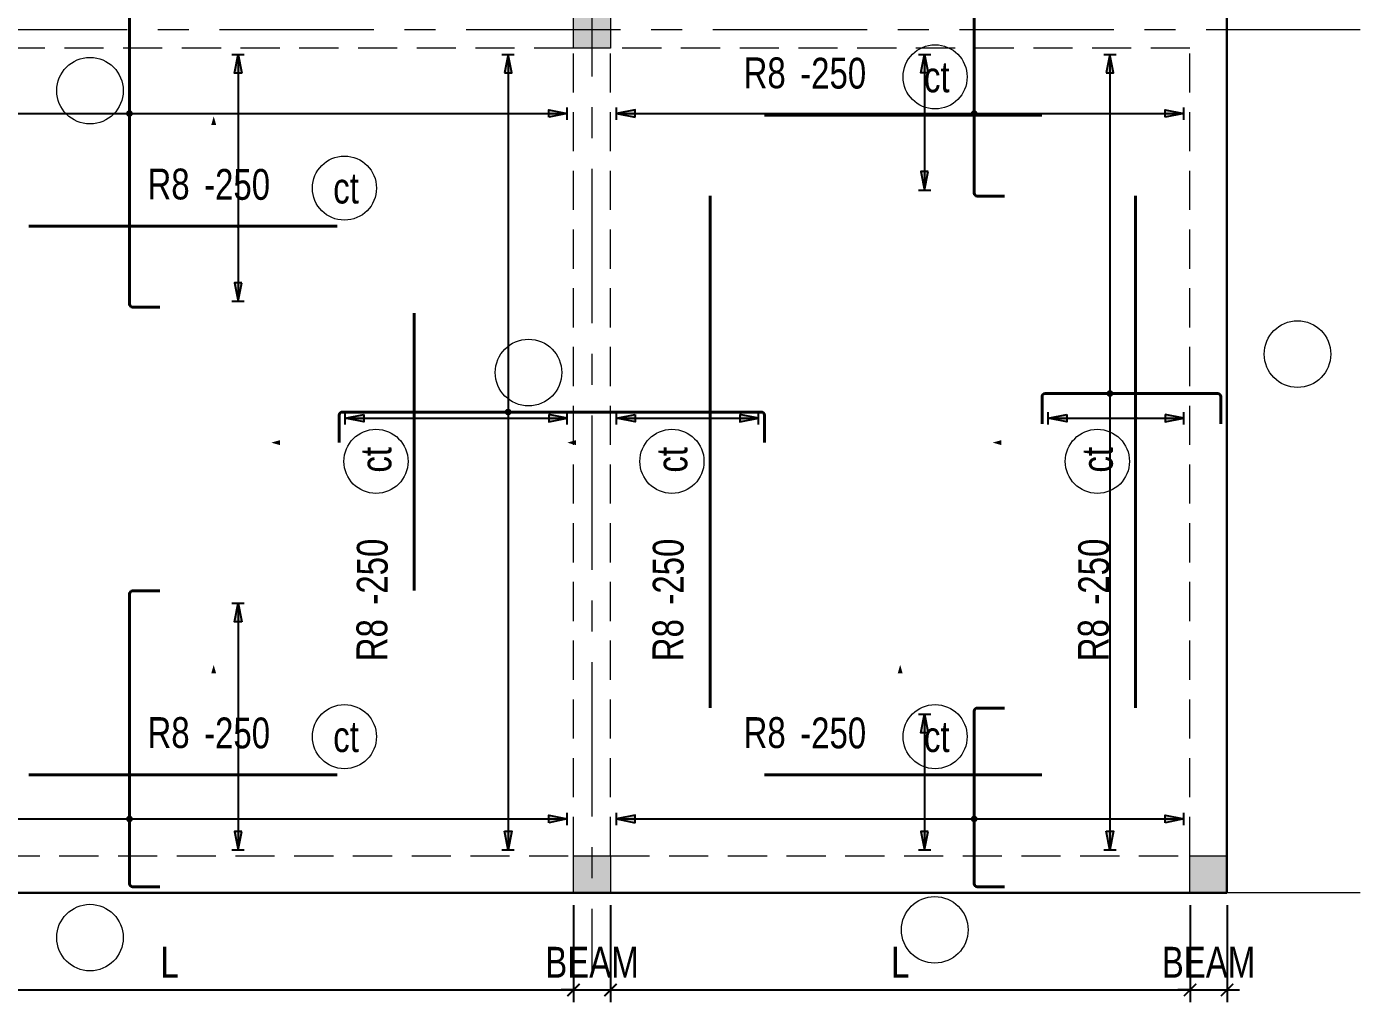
# Model space of a CAD drawing. Header units: millimetres. Extents: x 925681 to 1410834, y 71669 to 296428.
# Drawn here: x 1284419 to 1295234, y 134903 to 142815 of the extents above; entities that cross this region are included whole.
import ezdxf
from ezdxf.enums import TextEntityAlignment as Align

# ---------------------------------------------------------------- set-up
doc = ezdxf.new("R2010")
doc.units = ezdxf.units.MM
doc.header["$LTSCALE"] = 100
doc.linetypes.add('CENTER', pattern=[2, 1.25, -0.25, 0.25, -0.25])
doc.linetypes.add('HIDDEN', pattern=[9.525, 6.35, -3.175])
for name, color, linetype, lineweight in [('Ap0101_grid', 145, 'CENTER', 18), ('Ap0102_dim', 145, 'Continuous', 25), ('Ap0202_T', 141, 'Continuous', 25), ('Ap0301_PPS', 42, 'Continuous', 30), ('Ap0306_PHBS', 43, 'HIDDEN', 20), ('Ap0310_PSS', 130, 'Continuous', 18), ('Ap0404_Reinf.slab', 5, 'Continuous', 40), ('Ap0405_Reinf.slab bot', 201, 'Continuous', 40), ('Ap0406_RT_Slab', 71, 'Continuous', 20), ('Ap0407_Slab_leader', 137, 'Continuous', 20)]:
    doc.layers.add(name, color=color, linetype=linetype, lineweight=lineweight)
doc.styles.add('Ap_vn_vni.shx', font='vn_vni.shx', dxfattribs={"width": 0.8})
doc.dimstyles.new('Ap_Model', dxfattribs={"dimscale": 100, "dimtxt": 2.5, "dimasz": 1, "dimexe": 1, "dimexo": 1, "dimgap": 1, "dimtad": 1, "dimdec": 0, "dimzin": 3, "dimdsep": 46, "dimtxsty": 'Ap_vn_vni.shx', "dimblk": 'ARCHTICK', "dimcen": 1, "dimdle": 1, "dimclrd": 256, "dimclre": 256, "dimclrt": 7, "dimazin": 2, "dimtfac": 100, "dimtdec": 0, "dimtix": 1, "dimtmove": 2, "dimatfit": 2, "dimldrblk": 'OPEN30', "dimfxl": 1, "dimtolj": 1, "dimtzin": 0, "dimlwd": -1, "dimlwe": -1, "dimarcsym": 0})

# ---------------------------------------------------------------- blocks, each defined once
blk = doc.blocks.new('_ArchTick')
at = {"color": 0, "linetype": 'ByBlock', "const_width": 0.15}
blk.add_lwpolyline([(-0.5, -0.5), (0.5, 0.5)], dxfattribs=at)
blk = doc.blocks.new('*D919')
at = {"layer": 'Ap0102_dim', "transparency": 16777216}
for p, q in [((1282303, 135690), (1282303, 134903)), ((1288853, 135690), (1288853, 134903)), ((1282203, 135003), (1288953, 135003))]:
    blk.add_line(p, q, dxfattribs=at)
at = {"layer": 'Defpoints', "color": 0, "transparency": 16777216}
for p in [(1282303, 135790), (1288853, 135790), (1288853, 135003)]:
    blk.add_point(p, dxfattribs=at)
at = {"layer": 'Ap0102_dim', "transparency": 16777216, "xscale": 100, "yscale": 100, "zscale": 100, "rotation": 180}
blk.add_blockref('_ArchTick', (1282303, 135003), dxfattribs=at)
at = {"layer": 'Ap0102_dim', "transparency": 16777216, "xscale": 100, "yscale": 100, "zscale": 100}
blk.add_blockref('_ArchTick', (1288853, 135003), dxfattribs=at)
at = {"layer": 'Ap0102_dim', "color": 7, "transparency": 16777216, "insert": (1285578, 135228), "char_height": 250, "attachment_point": 5, "style": 'Ap_vn_vni.shx'}
blk.add_mtext('\\A1;L', dxfattribs=at)
blk = doc.blocks.new('_Open30')
for p, q in [((-1, 0.27), (0, 0)), ((0, 0), (-1, -0.27)), ((0, 0), (-1, 0))]:
    blk.add_line(p, q)
blk = doc.blocks.new('*D920')
at = {"layer": 'Ap0102_dim', "transparency": 16777216}
for p, q in [((1288853, 135690), (1288853, 134903)), ((1289153, 135690), (1289153, 134903)), ((1288853, 135003), (1288753, 135003)), ((1288853, 135003), (1289153, 135003)), ((1289153, 135003), (1289253, 135003))]:
    blk.add_line(p, q, dxfattribs=at)
at = {"layer": 'Defpoints', "color": 0, "transparency": 16777216}
for p in [(1288853, 135790), (1289153, 135790), (1289153, 135003)]:
    blk.add_point(p, dxfattribs=at)
at = {"layer": 'Ap0102_dim', "transparency": 16777216, "xscale": 100, "yscale": 100, "zscale": 100}
blk.add_blockref('_ArchTick', (1288853, 135003), dxfattribs=at)
at = {"layer": 'Ap0102_dim', "transparency": 16777216, "xscale": 100, "yscale": 100, "zscale": 100, "rotation": 180}
blk.add_blockref('_ArchTick', (1289153, 135003), dxfattribs=at)
at = {"layer": 'Ap0102_dim', "color": 7, "transparency": 16777216, "insert": (1289003, 135228), "char_height": 250, "attachment_point": 5, "style": 'Ap_vn_vni.shx'}
blk.add_mtext('\\A1;BEAM', dxfattribs=at)
blk = doc.blocks.new('*D921')
at = {"layer": 'Ap0102_dim', "transparency": 16777216}
for p, q in [((1289153, 135690), (1289153, 134903)), ((1293853, 135690), (1293853, 134903)), ((1289053, 135003), (1293953, 135003))]:
    blk.add_line(p, q, dxfattribs=at)
at = {"layer": 'Defpoints', "color": 0, "transparency": 16777216}
for p in [(1289153, 135790), (1293853, 135790), (1293853, 135003)]:
    blk.add_point(p, dxfattribs=at)
at = {"layer": 'Ap0102_dim', "transparency": 16777216, "xscale": 100, "yscale": 100, "zscale": 100, "rotation": 180}
blk.add_blockref('_ArchTick', (1289153, 135003), dxfattribs=at)
at = {"layer": 'Ap0102_dim', "transparency": 16777216, "xscale": 100, "yscale": 100, "zscale": 100}
blk.add_blockref('_ArchTick', (1293853, 135003), dxfattribs=at)
at = {"layer": 'Ap0102_dim', "color": 7, "transparency": 16777216, "insert": (1291503, 135228), "char_height": 250, "attachment_point": 5, "style": 'Ap_vn_vni.shx'}
blk.add_mtext('\\A1;L', dxfattribs=at)
blk = doc.blocks.new('*D922')
at = {"layer": 'Ap0102_dim', "transparency": 16777216}
for p, q in [((1293853, 135690), (1293853, 134903)), ((1294153, 135690), (1294153, 134903)), ((1293853, 135003), (1293753, 135003)), ((1293853, 135003), (1294153, 135003)), ((1294153, 135003), (1294253, 135003))]:
    blk.add_line(p, q, dxfattribs=at)
at = {"layer": 'Defpoints', "color": 0, "transparency": 16777216}
for p in [(1293853, 135790), (1294153, 135790), (1294153, 135003)]:
    blk.add_point(p, dxfattribs=at)
at = {"layer": 'Ap0102_dim', "transparency": 16777216, "xscale": 100, "yscale": 100, "zscale": 100}
blk.add_blockref('_ArchTick', (1293853, 135003), dxfattribs=at)
at = {"layer": 'Ap0102_dim', "transparency": 16777216, "xscale": 100, "yscale": 100, "zscale": 100, "rotation": 180}
blk.add_blockref('_ArchTick', (1294153, 135003), dxfattribs=at)
at = {"layer": 'Ap0102_dim', "color": 7, "transparency": 16777216, "insert": (1294003, 135228), "char_height": 250, "attachment_point": 5, "style": 'Ap_vn_vni.shx'}
blk.add_mtext('\\A1;BEAM', dxfattribs=at)
blk = doc.blocks.new('*U477')
at = {"layer": 'Defpoints'}
for points in [[(30, 2750), (-30, 2750), (0, 2900)], [(30, -3400), (-30, -3400), (0, -3550)]]:
    blk.add_hatch(color=256, dxfattribs=at).paths.add_polyline_path(points)
at = {"layer": 'Ap0202_T', "lineweight": 18}
blk.add_circle((-962, 320), 270, dxfattribs=at)
at = {"layer": 'Ap0404_Reinf.slab'}
blk.add_lwpolyline([(1850, -246), (1850, -25, 0.414214), (1825, 0), (-525, 0, 0.414214), (-550, -25), (-550, -246)], format="xyb", dxfattribs=at)
at = {"layer": 'Defpoints'}
for p, q in [((-50, 2900), (50, 2900)), ((0, 2900), (0, -3550)), ((-50, -3550), (50, -3550))]:
    blk.add_line(p, q, dxfattribs=at)
for points in [[(-30, 2750), (30, 2750), (0, 2900), (-30, 2750)], [(-30, -3400), (30, -3400), (0, -3550), (-30, -3400)]]:
    blk.add_lwpolyline(points, dxfattribs=at)
at = {"layer": 'Defpoints', "const_width": 27}
blk.add_lwpolyline([(-13, 0, 1), (14, 0, 1)], format="xyb", close=True, dxfattribs=at)
at = {"layer": 'Ap0202_T', "style": 'Ap_vn_vni.shx', "width": 0.8, "flags": 8}
blk.add_attdef('1', text='', height=250, dxfattribs=at).set_placement((-963, 320), align=Align.MIDDLE_CENTER)
at = {"layer": 'Ap0406_RT_Slab', "style": 'Ap_vn_vni.shx', "width": 0.8, "flags": 8}
blk.add_attdef('Þ6', text='', height=250, dxfattribs=at).set_placement((49, 356), align=Align.MIDDLE_CENTER)
blk.add_attdef('@150', text='', height=250, dxfattribs=at).set_placement((318, 356), align=Align.MIDDLE_LEFT)
blk = doc.blocks.new('*U495')
at = {"layer": 'Defpoints'}
for points in [[(30, 2750), (-30, 2750), (0, 2900)], [(30, -3400), (-30, -3400), (0, -3550)]]:
    blk.add_hatch(color=256, dxfattribs=at).paths.add_polyline_path(points)
at = {"layer": 'Ap0202_T', "lineweight": 18}
blk.add_circle((186, 320), 270, dxfattribs=at)
at = {"layer": 'Ap0404_Reinf.slab'}
blk.add_lwpolyline([(2930, -246), (2930, -25, 0.414214), (2905, 0), (-1545, 0, 0.414214), (-1570, -25), (-1570, -246)], format="xyb", dxfattribs=at)
at = {"layer": 'Defpoints'}
for p, q in [((-50, 2900), (50, 2900)), ((0, 2900), (0, -3550)), ((-50, -3550), (50, -3550))]:
    blk.add_line(p, q, dxfattribs=at)
for points in [[(-30, 2750), (30, 2750), (0, 2900), (-30, 2750)], [(-30, -3400), (30, -3400), (0, -3550), (-30, -3400)]]:
    blk.add_lwpolyline(points, dxfattribs=at)
at = {"layer": 'Defpoints', "const_width": 27}
blk.add_lwpolyline([(-13, 0, 1), (14, 0, 1)], format="xyb", close=True, dxfattribs=at)
at = {"layer": 'Ap0202_T', "style": 'Ap_vn_vni.shx', "width": 0.8, "flags": 8}
blk.add_attdef('1', text='', height=250, dxfattribs=at).set_placement((186, 320), align=Align.MIDDLE_CENTER)
at = {"layer": 'Ap0406_RT_Slab', "style": 'Ap_vn_vni.shx', "width": 0.8, "flags": 8}
blk.add_attdef('Þ6', text='', height=250, dxfattribs=at).set_placement((-826, 356), align=Align.MIDDLE_CENTER)
blk.add_attdef('@150', text='', height=250, dxfattribs=at).set_placement((-557, 356), align=Align.MIDDLE_LEFT)
blk = doc.blocks.new('*U483')
at = {"layer": 'Defpoints'}
for points in [[(30, 2750), (-30, 2750), (0, 2900)], [(30, -1550), (-30, -1550), (0, -1700)]]:
    blk.add_hatch(color=256, dxfattribs=at).paths.add_polyline_path(points)
at = {"layer": 'Ap0202_T', "lineweight": 18}
blk.add_circle((-899, 320), 270, dxfattribs=at)
at = {"layer": 'Ap0404_Reinf.slab'}
blk.add_lwpolyline([(900, -246), (900, -25, 0.414214), (875, 0), (-525, 0, 0.414214), (-550, -25), (-550, -246)], format="xyb", dxfattribs=at)
at = {"layer": 'Defpoints'}
for p, q in [((-50, 2900), (50, 2900)), ((0, 2900), (0, -1700)), ((-50, -1700), (50, -1700))]:
    blk.add_line(p, q, dxfattribs=at)
for points in [[(-30, 2750), (30, 2750), (0, 2900), (-30, 2750)], [(-30, -1550), (30, -1550), (0, -1700), (-30, -1550)]]:
    blk.add_lwpolyline(points, dxfattribs=at)
at = {"layer": 'Defpoints', "const_width": 27}
blk.add_lwpolyline([(-13, 0, 1), (14, 0, 1)], format="xyb", close=True, dxfattribs=at)
at = {"layer": 'Ap0202_T', "style": 'Ap_vn_vni.shx', "width": 0.8, "flags": 8}
blk.add_attdef('1', text='', height=250, dxfattribs=at).set_placement((-900, 320), align=Align.MIDDLE_CENTER)
at = {"layer": 'Ap0406_RT_Slab', "style": 'Ap_vn_vni.shx', "width": 0.8, "flags": 8}
blk.add_attdef('Þ6', text='', height=250, dxfattribs=at).set_placement((39, 356), align=Align.MIDDLE_CENTER)
blk.add_attdef('@150', text='', height=250, dxfattribs=at).set_placement((307, 356), align=Align.MIDDLE_LEFT)
blk = doc.blocks.new('*U498')
at = {"layer": 'Defpoints'}
for points in [[(30, 2750), (-30, 2750), (0, 2900)], [(30, -1550), (-30, -1550), (0, -1700)]]:
    blk.add_hatch(color=256, dxfattribs=at).paths.add_polyline_path(points)
at = {"layer": 'Ap0202_T', "lineweight": 18}
blk.add_circle((1091, 320), 270, dxfattribs=at)
at = {"layer": 'Ap0404_Reinf.slab'}
blk.add_lwpolyline([(2030, -246), (2030, -25, 0.414214), (2005, 0), (-645, 0, 0.414214), (-670, -25), (-670, -246)], format="xyb", dxfattribs=at)
at = {"layer": 'Defpoints'}
for p, q in [((-50, 2900), (50, 2900)), ((0, 2900), (0, -1700)), ((-50, -1700), (50, -1700))]:
    blk.add_line(p, q, dxfattribs=at)
for points in [[(-30, 2750), (30, 2750), (0, 2900), (-30, 2750)], [(-30, -1550), (30, -1550), (0, -1700), (-30, -1550)]]:
    blk.add_lwpolyline(points, dxfattribs=at)
at = {"layer": 'Defpoints', "const_width": 27}
blk.add_lwpolyline([(-13, 0, 1), (14, 0, 1)], format="xyb", close=True, dxfattribs=at)
at = {"layer": 'Ap0202_T', "style": 'Ap_vn_vni.shx', "width": 0.8, "flags": 8}
blk.add_attdef('1', text='', height=250, dxfattribs=at).set_placement((1090, 320), align=Align.MIDDLE_CENTER)
at = {"layer": 'Ap0406_RT_Slab', "style": 'Ap_vn_vni.shx', "width": 0.8, "flags": 8}
blk.add_attdef('Þ6', text='', height=250, dxfattribs=at).set_placement((-653, 356), align=Align.MIDDLE_CENTER)
blk.add_attdef('@150', text='', height=250, dxfattribs=at).set_placement((-384, 356), align=Align.MIDDLE_LEFT)
blk = doc.blocks.new('*U491')
at = {"layer": 'Defpoints'}
for points in [[(30, 2750), (-30, 2750), (0, 2900)], [(30, -3400), (-30, -3400), (0, -3550)]]:
    blk.add_hatch(color=256, dxfattribs=at).paths.add_polyline_path(points)
at = {"layer": 'Ap0202_T', "lineweight": 18}
blk.add_circle((166, 320), 270, dxfattribs=at)
at = {"layer": 'Ap0404_Reinf.slab'}
blk.add_lwpolyline([(2080, -246), (2080, -25, 0.414214), (2055, 0), (-1345, 0, 0.414214), (-1370, -25), (-1370, -246)], format="xyb", dxfattribs=at)
at = {"layer": 'Defpoints'}
for p, q in [((-50, 2900), (50, 2900)), ((0, 2900), (0, -3550)), ((-50, -3550), (50, -3550))]:
    blk.add_line(p, q, dxfattribs=at)
for points in [[(-30, 2750), (30, 2750), (0, 2900), (-30, 2750)], [(-30, -3400), (30, -3400), (0, -3550), (-30, -3400)]]:
    blk.add_lwpolyline(points, dxfattribs=at)
at = {"layer": 'Defpoints', "const_width": 27}
blk.add_lwpolyline([(-13, 0, 1), (14, 0, 1)], format="xyb", close=True, dxfattribs=at)
at = {"layer": 'Ap0202_T', "style": 'Ap_vn_vni.shx', "width": 0.8, "flags": 8}
blk.add_attdef('1', text='', height=250, dxfattribs=at).set_placement((166, 320), align=Align.MIDDLE_CENTER)
at = {"layer": 'Ap0406_RT_Slab', "style": 'Ap_vn_vni.shx', "width": 0.8, "flags": 8}
blk.add_attdef('Þ6', text='', height=250, dxfattribs=at).set_placement((-742, 356), align=Align.MIDDLE_CENTER)
blk.add_attdef('@150', text='', height=250, dxfattribs=at).set_placement((-473, 356), align=Align.MIDDLE_LEFT)
blk = doc.blocks.new('*U482')
at = {"layer": 'Defpoints'}
for points in [[(30, 2600), (-30, 2600), (0, 2750)], [(30, -3550), (-30, -3550), (0, -3700)]]:
    blk.add_hatch(color=256, dxfattribs=at).paths.add_polyline_path(points)
at = {"layer": 'Ap0202_T', "lineweight": 18}
blk.add_circle((1522, 320), 270, dxfattribs=at)
at = {"layer": 'Ap0404_Reinf.slab'}
blk.add_lwpolyline([(900, -246), (900, -25, 0.414214), (875, 0), (-525, 0, 0.414214), (-550, -25), (-550, -246)], format="xyb", dxfattribs=at)
at = {"layer": 'Defpoints'}
for p, q in [((-50, 2750), (50, 2750)), ((0, 2750), (0, -3700)), ((-50, -3700), (50, -3700))]:
    blk.add_line(p, q, dxfattribs=at)
for points in [[(-30, 2600), (30, 2600), (0, 2750), (-30, 2600)], [(-30, -3550), (30, -3550), (0, -3700), (-30, -3550)]]:
    blk.add_lwpolyline(points, dxfattribs=at)
at = {"layer": 'Defpoints', "const_width": 27}
blk.add_lwpolyline([(-13, 0, 1), (14, 0, 1)], format="xyb", close=True, dxfattribs=at)
at = {"layer": 'Ap0202_T', "style": 'Ap_vn_vni.shx', "width": 0.8, "flags": 8}
blk.add_attdef('1', text='', height=250, dxfattribs=at).set_placement((1522, 320), align=Align.MIDDLE_CENTER)
at = {"layer": 'Ap0406_RT_Slab', "style": 'Ap_vn_vni.shx', "width": 0.8, "flags": 8}
blk.add_attdef('Þ6', text='', height=250, dxfattribs=at).set_placement((-1079, 356), align=Align.MIDDLE_CENTER)
blk.add_attdef('@150', text='', height=250, dxfattribs=at).set_placement((-810, 356), align=Align.MIDDLE_LEFT)
blk = doc.blocks.new('*U439')
h = blk.add_hatch(color=256)
h.paths.add_polyline_path([(-198, 892), (-198, 822), (-178, 822)], flags=16)
h.paths.add_polyline_path([(-198, 892), (-218, 822), (-198, 822)], flags=16)
h.paths.add_polyline_path([(-453, 547), (-23, 547), (-23, 922), (-453, 922)], flags=9)
h = blk.add_hatch(color=256)
h.paths.add_polyline_path([(-198, 892), (-198, 822), (-178, 822)], flags=16)
h.paths.add_polyline_path([(-198, 892), (-218, 822), (-198, 822)], flags=16)
h.paths.add_polyline_path([(-453, 547), (-23, 547), (-23, 922), (-453, 922)], flags=9)
at = {"layer": 'Ap0407_Slab_leader'}
h = blk.add_hatch(color=256, dxfattribs=at)
h.paths.add_polyline_path([(-198, 892), (-198, 822), (-178, 822)], flags=16)
h.paths.add_polyline_path([(-198, 892), (-218, 822), (-198, 822)], flags=16)
h.paths.add_polyline_path([(-453, 547), (-23, 547), (-23, 922), (-453, 922)], flags=9)
h = blk.add_hatch(color=256, dxfattribs=at)
h.paths.add_polyline_path([(-198, 892), (-198, 822), (-178, 822)], flags=16)
h.paths.add_polyline_path([(-198, 892), (-218, 822), (-198, 822)], flags=16)
h.paths.add_polyline_path([(-453, 547), (-23, 547), (-23, 922), (-453, 922)], flags=9)
h = blk.add_hatch(color=256, dxfattribs=at)
h.paths.add_polyline_path([(-198, 892), (-198, 822), (-178, 822)], flags=16)
h.paths.add_polyline_path([(-198, 892), (-218, 822), (-198, 822)], flags=16)
h.paths.add_polyline_path([(-453, 547), (-23, 547), (-23, 922), (-453, 922)], flags=9)
at = {"layer": 'Defpoints'}
h = blk.add_hatch(color=256, dxfattribs=at)
h.paths.add_polyline_path([(0, 1392), (0, 1242), (30, 1242)])
h.paths.add_polyline_path([(0, 1392), (-30, 1242), (0, 1242)])
h = blk.add_hatch(color=256, dxfattribs=at)
h.paths.add_polyline_path([(0, -608), (0, -458), (30, -458)])
h.paths.add_polyline_path([(0, -608), (-30, -458), (0, -458)])
at = {"layer": 'Ap0202_T', "lineweight": 18}
blk.add_circle((862, 310), 260, dxfattribs=at)
at = {"layer": 'Ap0405_Reinf.slab bot'}
blk.add_line((802, 0), (-1698, 0), dxfattribs=at)
at = {"layer": 'Ap0407_Slab_leader', "const_width": 15}
blk.add_lwpolyline([(-7, 0, 1), (8, 0, 1)], format="xyb", close=True, dxfattribs=at)
at = {"layer": 'Defpoints'}
for p, q in [((-50, 1392), (50, 1392)), ((0, 1392), (0, -608)), ((-50, -608), (50, -608))]:
    blk.add_line(p, q, dxfattribs=at)
for points in [[(30, 1242), (-30, 1242), (0, 1392)], [(30, -458), (-30, -458), (0, -608)]]:
    blk.add_lwpolyline(points, close=True, dxfattribs=at)
at = {"layer": 'Ap0202_T', "style": 'Ap_vn_vni.shx', "width": 0.8, "flags": 8}
blk.add_attdef('1', text='', height=250, dxfattribs=at).set_placement((875, 310), align=Align.MIDDLE_CENTER)
at = {"layer": 'Ap0406_RT_Slab', "style": 'Ap_vn_vni.shx', "width": 0.8, "flags": 8}
blk.add_attdef('Þ6', text='', height=250, dxfattribs=at).set_placement((-564, 343), align=Align.MIDDLE_CENTER)
blk.add_attdef('@150', text='', height=250, dxfattribs=at).set_placement((-276, 340), align=Align.MIDDLE_LEFT)
blk = doc.blocks.new('*U481')
h = blk.add_hatch(color=256)
h.paths.add_polyline_path([(-198, 1159), (-198, 1089), (-178, 1089)], flags=16)
h.paths.add_polyline_path([(-198, 1159), (-218, 1089), (-198, 1089)], flags=16)
h.paths.add_polyline_path([(-453, 814), (-23, 814), (-23, 1189), (-453, 1189)], flags=9)
h = blk.add_hatch(color=256)
h.paths.add_polyline_path([(-198, 1159), (-198, 1089), (-178, 1089)], flags=16)
h.paths.add_polyline_path([(-198, 1159), (-218, 1089), (-198, 1089)], flags=16)
h.paths.add_polyline_path([(-453, 814), (-23, 814), (-23, 1189), (-453, 1189)], flags=9)
at = {"layer": 'Ap0407_Slab_leader'}
h = blk.add_hatch(color=256, dxfattribs=at)
h.paths.add_polyline_path([(-198, 1159), (-198, 1089), (-178, 1089)], flags=16)
h.paths.add_polyline_path([(-198, 1159), (-218, 1089), (-198, 1089)], flags=16)
h.paths.add_polyline_path([(-453, 814), (-23, 814), (-23, 1189), (-453, 1189)], flags=9)
h = blk.add_hatch(color=256, dxfattribs=at)
h.paths.add_polyline_path([(-198, 1159), (-198, 1089), (-178, 1089)], flags=16)
h.paths.add_polyline_path([(-198, 1159), (-218, 1089), (-198, 1089)], flags=16)
h.paths.add_polyline_path([(-453, 814), (-23, 814), (-23, 1189), (-453, 1189)], flags=9)
h = blk.add_hatch(color=256, dxfattribs=at)
h.paths.add_polyline_path([(-198, 1159), (-198, 1089), (-178, 1089)], flags=16)
h.paths.add_polyline_path([(-198, 1159), (-218, 1089), (-198, 1089)], flags=16)
h.paths.add_polyline_path([(-453, 814), (-23, 814), (-23, 1189), (-453, 1189)], flags=9)
at = {"layer": 'Defpoints'}
h = blk.add_hatch(color=256, dxfattribs=at)
h.paths.add_polyline_path([(0, 559), (0, 409), (30, 409)])
h.paths.add_polyline_path([(0, 559), (-30, 409), (0, 409)])
h = blk.add_hatch(color=256, dxfattribs=at)
h.paths.add_polyline_path([(0, -1241), (0, -1091), (30, -1091)])
h.paths.add_polyline_path([(0, -1241), (-30, -1091), (0, -1091)])
at = {"layer": 'Ap0202_T', "lineweight": 18}
blk.add_circle((-350, 310), 260, dxfattribs=at)
at = {"layer": 'Ap0405_Reinf.slab bot'}
blk.add_line((852, 0), (-1398, 0), dxfattribs=at)
at = {"layer": 'Ap0407_Slab_leader', "const_width": 15}
blk.add_lwpolyline([(-7, 0, 1), (8, 0, 1)], format="xyb", close=True, dxfattribs=at)
at = {"layer": 'Defpoints'}
for p, q in [((-50, 559), (50, 559)), ((0, 559), (0, -1241)), ((-50, -1241), (50, -1241))]:
    blk.add_line(p, q, dxfattribs=at)
for points in [[(30, 409), (-30, 409), (0, 559)], [(30, -1091), (-30, -1091), (0, -1241)]]:
    blk.add_lwpolyline(points, close=True, dxfattribs=at)
at = {"layer": 'Ap0202_T', "style": 'Ap_vn_vni.shx', "width": 0.8, "flags": 8}
blk.add_attdef('1', text='', height=250, dxfattribs=at).set_placement((-337, 310), align=Align.MIDDLE_CENTER)
at = {"layer": 'Ap0406_RT_Slab', "style": 'Ap_vn_vni.shx', "width": 0.8, "flags": 8}
blk.add_attdef('Þ6', text='', height=250, dxfattribs=at).set_placement((-1800, 343), align=Align.MIDDLE_CENTER)
blk.add_attdef('@150', text='', height=250, dxfattribs=at).set_placement((-1512, 340), align=Align.MIDDLE_LEFT)
blk = doc.blocks.new('*U490')
h = blk.add_hatch(color=256)
h.paths.add_polyline_path([(-198, 892), (-198, 822), (-178, 822)], flags=16)
h.paths.add_polyline_path([(-198, 892), (-218, 822), (-198, 822)], flags=16)
h.paths.add_polyline_path([(-453, 547), (-23, 547), (-23, 922), (-453, 922)], flags=9)
h = blk.add_hatch(color=256)
h.paths.add_polyline_path([(-198, 892), (-198, 822), (-178, 822)], flags=16)
h.paths.add_polyline_path([(-198, 892), (-218, 822), (-198, 822)], flags=16)
h.paths.add_polyline_path([(-453, 547), (-23, 547), (-23, 922), (-453, 922)], flags=9)
at = {"layer": 'Ap0407_Slab_leader'}
h = blk.add_hatch(color=256, dxfattribs=at)
h.paths.add_polyline_path([(-198, 892), (-198, 822), (-178, 822)], flags=16)
h.paths.add_polyline_path([(-198, 892), (-218, 822), (-198, 822)], flags=16)
h.paths.add_polyline_path([(-453, 547), (-23, 547), (-23, 922), (-453, 922)], flags=9)
h = blk.add_hatch(color=256, dxfattribs=at)
h.paths.add_polyline_path([(-198, 892), (-198, 822), (-178, 822)], flags=16)
h.paths.add_polyline_path([(-198, 892), (-218, 822), (-198, 822)], flags=16)
h.paths.add_polyline_path([(-453, 547), (-23, 547), (-23, 922), (-453, 922)], flags=9)
h = blk.add_hatch(color=256, dxfattribs=at)
h.paths.add_polyline_path([(-198, 892), (-198, 822), (-178, 822)], flags=16)
h.paths.add_polyline_path([(-198, 892), (-218, 822), (-198, 822)], flags=16)
h.paths.add_polyline_path([(-453, 547), (-23, 547), (-23, 922), (-453, 922)], flags=9)
at = {"layer": 'Defpoints'}
h = blk.add_hatch(color=256, dxfattribs=at)
h.paths.add_polyline_path([(0, 492), (0, 342), (30, 342)])
h.paths.add_polyline_path([(0, 492), (-30, 342), (0, 342)])
h = blk.add_hatch(color=256, dxfattribs=at)
h.paths.add_polyline_path([(0, -608), (0, -458), (30, -458)])
h.paths.add_polyline_path([(0, -608), (-30, -458), (0, -458)])
at = {"layer": 'Ap0202_T', "lineweight": 18}
blk.add_circle((85, 310), 260, dxfattribs=at)
at = {"layer": 'Ap0405_Reinf.slab bot'}
blk.add_line((952, 0), (-1298, 0), dxfattribs=at)
at = {"layer": 'Ap0407_Slab_leader', "const_width": 15}
blk.add_lwpolyline([(-7, 0, 1), (8, 0, 1)], format="xyb", close=True, dxfattribs=at)
at = {"layer": 'Defpoints'}
for p, q in [((-50, 492), (50, 492)), ((0, 492), (0, -608)), ((-50, -608), (50, -608))]:
    blk.add_line(p, q, dxfattribs=at)
for points in [[(30, 342), (-30, 342), (0, 492)], [(30, -458), (-30, -458), (0, -608)]]:
    blk.add_lwpolyline(points, close=True, dxfattribs=at)
at = {"layer": 'Ap0202_T', "style": 'Ap_vn_vni.shx', "width": 0.8, "flags": 8}
blk.add_attdef('1', text='', height=250, dxfattribs=at).set_placement((99, 310), align=Align.MIDDLE_CENTER)
at = {"layer": 'Ap0406_RT_Slab', "style": 'Ap_vn_vni.shx', "width": 0.8, "flags": 8}
blk.add_attdef('Þ6', text='', height=250, dxfattribs=at).set_placement((-1297, 343), align=Align.MIDDLE_CENTER)
blk.add_attdef('@150', text='', height=250, dxfattribs=at).set_placement((-1009, 340), align=Align.MIDDLE_LEFT)
blk = doc.blocks.new('*U492')
h = blk.add_hatch(color=256)
h.paths.add_polyline_path([(-198, 1159), (-198, 1089), (-178, 1089)], flags=16)
h.paths.add_polyline_path([(-198, 1159), (-218, 1089), (-198, 1089)], flags=16)
h.paths.add_polyline_path([(-453, 814), (-23, 814), (-23, 1189), (-453, 1189)], flags=9)
h = blk.add_hatch(color=256)
h.paths.add_polyline_path([(-198, 1159), (-198, 1089), (-178, 1089)], flags=16)
h.paths.add_polyline_path([(-198, 1159), (-218, 1089), (-198, 1089)], flags=16)
h.paths.add_polyline_path([(-453, 814), (-23, 814), (-23, 1189), (-453, 1189)], flags=9)
at = {"layer": 'Ap0407_Slab_leader'}
h = blk.add_hatch(color=256, dxfattribs=at)
h.paths.add_polyline_path([(-198, 1159), (-198, 1089), (-178, 1089)], flags=16)
h.paths.add_polyline_path([(-198, 1159), (-218, 1089), (-198, 1089)], flags=16)
h.paths.add_polyline_path([(-453, 814), (-23, 814), (-23, 1189), (-453, 1189)], flags=9)
h = blk.add_hatch(color=256, dxfattribs=at)
h.paths.add_polyline_path([(-198, 1159), (-198, 1089), (-178, 1089)], flags=16)
h.paths.add_polyline_path([(-198, 1159), (-218, 1089), (-198, 1089)], flags=16)
h.paths.add_polyline_path([(-453, 814), (-23, 814), (-23, 1189), (-453, 1189)], flags=9)
h = blk.add_hatch(color=256, dxfattribs=at)
h.paths.add_polyline_path([(-198, 1159), (-198, 1089), (-178, 1089)], flags=16)
h.paths.add_polyline_path([(-198, 1159), (-218, 1089), (-198, 1089)], flags=16)
h.paths.add_polyline_path([(-453, 814), (-23, 814), (-23, 1189), (-453, 1189)], flags=9)
at = {"layer": 'Defpoints'}
h = blk.add_hatch(color=256, dxfattribs=at)
h.paths.add_polyline_path([(0, 759), (0, 609), (30, 609)])
h.paths.add_polyline_path([(0, 759), (-30, 609), (0, 609)])
h = blk.add_hatch(color=256, dxfattribs=at)
h.paths.add_polyline_path([(0, -391), (0, -241), (30, -241)])
h.paths.add_polyline_path([(0, -391), (-30, -241), (0, -241)])
at = {"layer": 'Ap0202_T', "lineweight": 18}
blk.add_circle((-350, 310), 260, dxfattribs=at)
at = {"layer": 'Ap0405_Reinf.slab bot'}
blk.add_line((1802, 0), (-2348, 0), dxfattribs=at)
at = {"layer": 'Ap0407_Slab_leader', "const_width": 15}
blk.add_lwpolyline([(-7, 0, 1), (8, 0, 1)], format="xyb", close=True, dxfattribs=at)
at = {"layer": 'Defpoints'}
for p, q in [((-50, 759), (50, 759)), ((0, 759), (0, -391)), ((-50, -391), (50, -391))]:
    blk.add_line(p, q, dxfattribs=at)
for points in [[(30, 609), (-30, 609), (0, 759)], [(30, -241), (-30, -241), (0, -391)]]:
    blk.add_lwpolyline(points, close=True, dxfattribs=at)
at = {"layer": 'Ap0202_T', "style": 'Ap_vn_vni.shx', "width": 0.8, "flags": 8}
blk.add_attdef('1', text='', height=250, dxfattribs=at).set_placement((-337, 310), align=Align.MIDDLE_CENTER)
at = {"layer": 'Ap0406_RT_Slab', "style": 'Ap_vn_vni.shx', "width": 0.8, "flags": 8}
blk.add_attdef('Þ6', text='', height=250, dxfattribs=at).set_placement((-1800, 343), align=Align.MIDDLE_CENTER)
blk.add_attdef('@150', text='', height=250, dxfattribs=at).set_placement((-1512, 340), align=Align.MIDDLE_LEFT)
blk = doc.blocks.new('*U493')
h = blk.add_hatch(color=256)
h.paths.add_polyline_path([(-198, 1159), (-198, 1089), (-178, 1089)], flags=16)
h.paths.add_polyline_path([(-198, 1159), (-218, 1089), (-198, 1089)], flags=16)
h.paths.add_polyline_path([(-453, 814), (-23, 814), (-23, 1189), (-453, 1189)], flags=9)
h = blk.add_hatch(color=256)
h.paths.add_polyline_path([(-198, 1159), (-198, 1089), (-178, 1089)], flags=16)
h.paths.add_polyline_path([(-198, 1159), (-218, 1089), (-198, 1089)], flags=16)
h.paths.add_polyline_path([(-453, 814), (-23, 814), (-23, 1189), (-453, 1189)], flags=9)
at = {"layer": 'Ap0407_Slab_leader'}
h = blk.add_hatch(color=256, dxfattribs=at)
h.paths.add_polyline_path([(-198, 1159), (-198, 1089), (-178, 1089)], flags=16)
h.paths.add_polyline_path([(-198, 1159), (-218, 1089), (-198, 1089)], flags=16)
h.paths.add_polyline_path([(-453, 814), (-23, 814), (-23, 1189), (-453, 1189)], flags=9)
h = blk.add_hatch(color=256, dxfattribs=at)
h.paths.add_polyline_path([(-198, 1159), (-198, 1089), (-178, 1089)], flags=16)
h.paths.add_polyline_path([(-198, 1159), (-218, 1089), (-198, 1089)], flags=16)
h.paths.add_polyline_path([(-453, 814), (-23, 814), (-23, 1189), (-453, 1189)], flags=9)
h = blk.add_hatch(color=256, dxfattribs=at)
h.paths.add_polyline_path([(-198, 1159), (-198, 1089), (-178, 1089)], flags=16)
h.paths.add_polyline_path([(-198, 1159), (-218, 1089), (-198, 1089)], flags=16)
h.paths.add_polyline_path([(-453, 814), (-23, 814), (-23, 1189), (-453, 1189)], flags=9)
at = {"layer": 'Defpoints'}
h = blk.add_hatch(color=256, dxfattribs=at)
h.paths.add_polyline_path([(0, 709), (0, 559), (30, 559)])
h.paths.add_polyline_path([(0, 709), (-30, 559), (0, 559)])
h = blk.add_hatch(color=256, dxfattribs=at)
h.paths.add_polyline_path([(0, -391), (0, -241), (30, -241)])
h.paths.add_polyline_path([(0, -391), (-30, -241), (0, -241)])
at = {"layer": 'Ap0202_T', "lineweight": 18}
blk.add_circle((-350, 310), 260, dxfattribs=at)
at = {"layer": 'Ap0405_Reinf.slab bot'}
blk.add_line((1802, 0), (-2348, 0), dxfattribs=at)
at = {"layer": 'Ap0407_Slab_leader', "const_width": 15}
blk.add_lwpolyline([(-7, 0, 1), (8, 0, 1)], format="xyb", close=True, dxfattribs=at)
at = {"layer": 'Defpoints'}
for p, q in [((-50, 709), (50, 709)), ((0, 709), (0, -391)), ((-50, -391), (50, -391))]:
    blk.add_line(p, q, dxfattribs=at)
for points in [[(30, 559), (-30, 559), (0, 709)], [(30, -241), (-30, -241), (0, -391)]]:
    blk.add_lwpolyline(points, close=True, dxfattribs=at)
at = {"layer": 'Ap0202_T', "style": 'Ap_vn_vni.shx', "width": 0.8, "flags": 8}
blk.add_attdef('1', text='', height=250, dxfattribs=at).set_placement((-337, 310), align=Align.MIDDLE_CENTER)
at = {"layer": 'Ap0406_RT_Slab', "style": 'Ap_vn_vni.shx', "width": 0.8, "flags": 8}
blk.add_attdef('Þ6', text='', height=250, dxfattribs=at).set_placement((-1800, 343), align=Align.MIDDLE_CENTER)
blk.add_attdef('@150', text='', height=250, dxfattribs=at).set_placement((-1512, 340), align=Align.MIDDLE_LEFT)

msp = doc.modelspace()

# ---------------------------------------------------------------- linework, layer by layer
at = {"layer": 'Ap0101_grid', "ltscale": 10}
for p, q in [((1289002.7, 157661), (1289002.7, 135142)), ((1294152.7, 157661), (1294152.7, 135142)), ((1295233.9, 142789.6), (1275485.2, 142789.6)), ((1295233.9, 135789.6), (1275485.2, 135789.6))]:
    msp.add_line(p, q, dxfattribs=at)
at = {"layer": 'Ap0301_PPS'}
for p, q in [((1294152.7, 135789.6), (1294152.7, 156789.6)), ((1277152.7, 135789.6), (1294152.7, 135789.6))]:
    msp.add_line(p, q, dxfattribs=at)
at = {"layer": 'Ap0306_PHBS', "ltscale": 0.5}
for p, q in [((1288852.7, 142639.6), (1282302.7, 142639.6)), ((1288852.7, 136089.6), (1288852.7, 142639.6)), ((1289152.7, 136089.6), (1289152.7, 142639.6)), ((1293852.7, 142639.6), (1289152.7, 142639.6)), ((1293852.7, 136089.6), (1293852.7, 142639.6)), ((1282302.7, 136089.6), (1288852.7, 136089.6)), ((1289152.7, 136089.6), (1293852.7, 136089.6))]:
    msp.add_line(p, q, dxfattribs=at)
at = {"layer": 'Ap0310_PSS'}
for points in [[(1289152.7, 142639.6), (1288852.7, 142639.6), (1288852.7, 142939.6), (1289152.7, 142939.6)], [(1289152.7, 135789.6), (1288852.7, 135789.6), (1288852.7, 136089.6), (1289152.7, 136089.6)], [(1294152.7, 135789.6), (1293852.7, 135789.6), (1293852.7, 136089.6), (1294152.7, 136089.6)]]:
    msp.add_lwpolyline(points, close=True, dxfattribs=at)
for points in [[(1288852.7, 142639.6), (1288852.7, 142939.6), (1289152.7, 142639.6), (1289152.7, 142939.6)], [(1288852.7, 135789.6), (1288852.7, 136089.6), (1289152.7, 135789.6), (1289152.7, 136089.6)], [(1293852.7, 135789.6), (1293852.7, 136089.6), (1294152.7, 135789.6), (1294152.7, 136089.6)]]:
    msp.add_solid(points, dxfattribs=at)

# ---------------------------------------------------------------- block references
at = {"layer": 'Ap0404_Reinf.slab', "rotation": 90}
for name, p in [('*U495', (1285252.7, 142109.7)), ('*U498', (1292102.7, 142109.7)), ('*U477', (1285252.7, 136389.6)), ('*U483', (1292102.7, 136389.6))]:
    msp.add_blockref(name, p, dxfattribs=at)
at = {"layer": 'Ap0404_Reinf.slab'}
for name, p in [('*U490', (1291700.6, 142097.4)), ('*U439', (1286133.9, 141195.7)), ('*U439', (1286133.9, 136747.4)), ('*U490', (1291700.6, 136747.4))]:
    msp.add_blockref(name, p, dxfattribs=at).add_auto_attribs({'1': 'ct', 'Þ6': 'R8', '@150': '-250'})
for name, p in [('*U491', (1288322.8, 139689.6)), ('*U482', (1293202.7, 139839.6))]:
    msp.add_blockref(name, p, dxfattribs=at)
at = {"layer": 'Ap0404_Reinf.slab', "rotation": 90}
for name, p in [('*U492', (1289961.7, 139639.6)), ('*U493', (1293411.7, 139639.6)), ('*U481', (1287561.7, 139639.6))]:
    msp.add_blockref(name, p, dxfattribs=at).add_auto_attribs({'1': 'ct', 'Þ6': 'R8', '@150': '-250'})

# ---------------------------------------------------------------- dimensions: what is measured, and where the dimension line sits
at = {"layer": 'Ap0102_dim'}
for base, p1, p2, text, picture, middle in [((1288852.7, 135002.9), (1282302.7, 135789.6), (1288852.7, 135789.6), 'L', '*D919', (1285577.7, 135227.9)), ((1289152.7, 135002.9), (1288852.7, 135789.6), (1289152.7, 135789.6), 'BEAM', '*D920', (1289002.7, 135227.9)), ((1293852.7, 135002.9), (1289152.7, 135789.6), (1293852.7, 135789.6), 'L', '*D921', (1291502.7, 135227.9)), ((1294152.7, 135002.9), (1293852.7, 135789.6), (1294152.7, 135789.6), 'BEAM', '*D922', (1294002.7, 135227.9))]:
    dim = msp.add_linear_dim(base=base, p1=p1, p2=p2, text=text, dimstyle='Ap_Model', dxfattribs=at)
    dim.commit()
    dim.dimension.update_dxf_attribs({"geometry": picture, "text_midpoint": middle})

doc.saveas('drawing.dxf')
